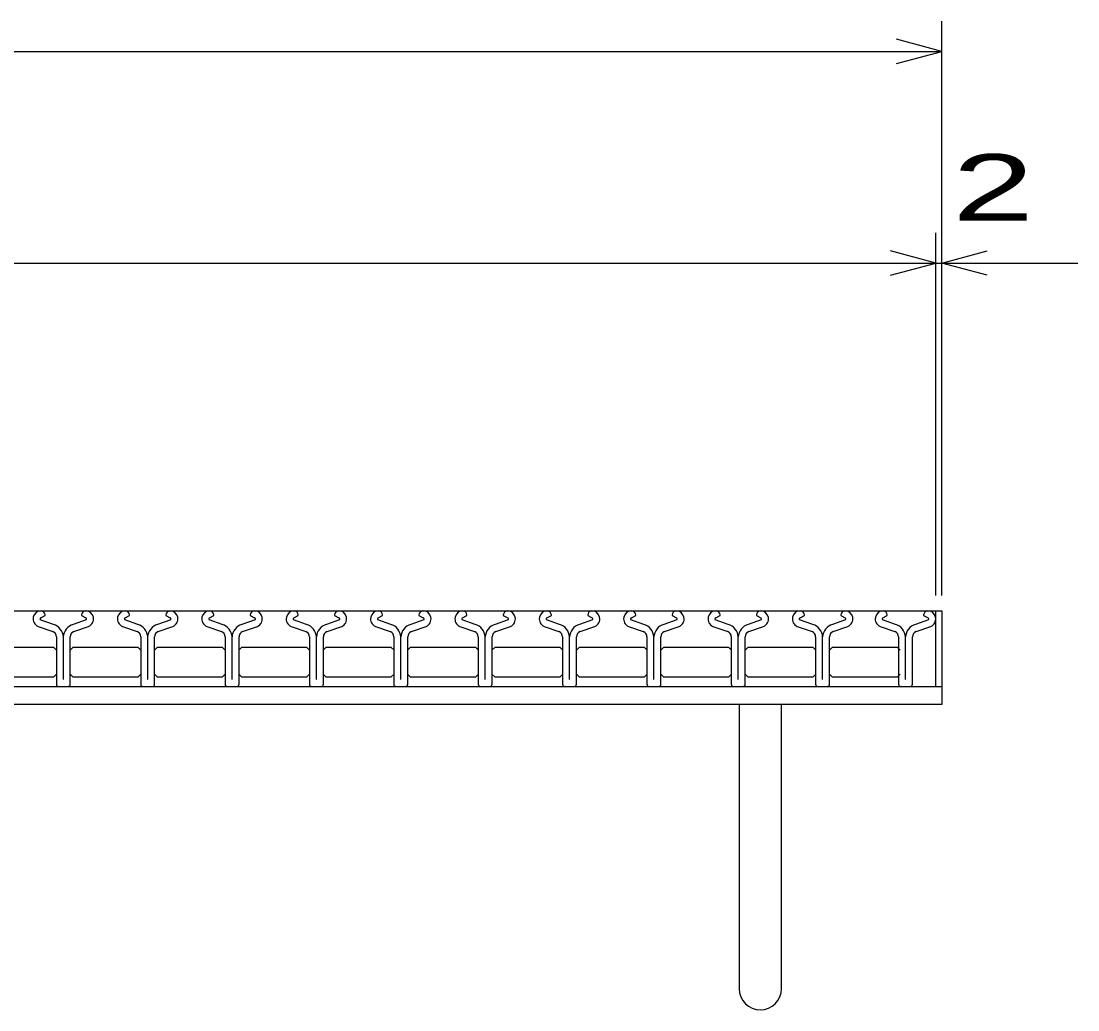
# Model space of a CAD drawing. Units: millimetres, scale not verified. Extents: x -1820 to 1724, y -1285 to 1059.
# Drawn here: x -732.5 to -383, y -619 to -292 of the extents above; entities that cross this region are included whole.
import ezdxf
from ezdxf.enums import TextEntityAlignment as Align

# ---------------------------------------------------------------- set-up
doc = ezdxf.new("R2010")
doc.units = ezdxf.units.MM
doc.header["$LTSCALE"] = 10
for name, color, linetype, lineweight in [('16', 3, 'Continuous', 25), ('19', 6, 'Continuous', 25), ('22', 2, 'Continuous', 25)]:
    doc.layers.add(name, color=color, linetype=linetype, lineweight=lineweight)
doc.styles.add('ベクトル', font='')
doc.styles.get('ベクトル').set_extended_font_data('ベクトル')

msp = doc.modelspace()

# ---------------------------------------------------------------- linework, layer by layer
at = {"layer": '16'}
for p, q in [((-1426, -487), (-430, -487)), ((-725.96, -489.31), (-724.52, -488.61)), ((-724.52, -488.61), (-724.52, -488.38)), ((-712.5, -488.38), (-712.5, -488.61)), ((-712.5, -488.61), (-711.06, -489.31)), ((-698.06, -489.31), (-696.62, -488.61)), ((-696.62, -488.61), (-696.62, -488.38)), ((-684.6, -488.38), (-684.6, -488.61)), ((-684.6, -488.61), (-683.16, -489.31)), ((-670.16, -489.31), (-668.72, -488.61)), ((-668.72, -488.61), (-668.72, -488.38)), ((-656.7, -488.38), (-656.7, -488.61)), ((-656.7, -488.61), (-655.26, -489.31)), ((-642.26, -489.31), (-640.82, -488.61)), ((-640.82, -488.61), (-640.82, -488.38)), ((-628.8, -488.38), (-628.8, -488.61)), ((-628.8, -488.61), (-627.36, -489.31)), ((-614.36, -489.31), (-612.92, -488.61)), ((-612.92, -488.61), (-612.92, -488.38)), ((-600.9, -488.38), (-600.9, -488.61)), ((-600.9, -488.61), (-599.46, -489.31)), ((-586.46, -489.31), (-585.02, -488.61)), ((-585.02, -488.61), (-585.02, -488.38)), ((-573, -488.38), (-573, -488.61)), ((-573, -488.61), (-571.56, -489.31)), ((-558.56, -489.31), (-557.12, -488.61)), ((-557.12, -488.61), (-557.12, -488.38)), ((-545.1, -488.38), (-545.1, -488.61)), ((-545.1, -488.61), (-543.66, -489.31)), ((-530.66, -489.31), (-529.22, -488.61)), ((-529.22, -488.61), (-529.22, -488.38)), ((-517.2, -488.38), (-517.2, -488.61)), ((-517.2, -488.61), (-515.76, -489.31)), ((-502.76, -489.31), (-501.32, -488.61)), ((-501.32, -488.61), (-501.32, -488.38)), ((-489.3, -488.38), (-489.3, -488.61)), ((-489.3, -488.61), (-487.86, -489.31)), ((-474.86, -489.31), (-473.42, -488.61)), ((-473.42, -488.61), (-473.42, -488.38)), ((-461.4, -488.38), (-461.4, -488.61)), ((-461.4, -488.61), (-459.96, -489.31)), ((-447.46, -489.31), (-446.02, -488.61)), ((-446.02, -488.61), (-446.02, -488.38)), ((-434, -488.38), (-434, -488.61)), ((-434, -488.61), (-432.56, -489.31)), ((-430, -512), (-430, -487)), ((-726.88, -492.18), (-722.01, -493.89)), ((-721.8, -491.53), (-726.12, -490.01)), ((-710.9, -490.01), (-715.22, -491.53)), ((-715.01, -493.89), (-710.14, -492.18)), ((-698.98, -492.18), (-694.11, -493.89)), ((-693.9, -491.53), (-698.22, -490.01)), ((-683, -490.01), (-687.32, -491.53)), ((-687.11, -493.89), (-682.24, -492.18)), ((-671.08, -492.18), (-666.21, -493.89)), ((-666, -491.53), (-670.32, -490.01)), ((-655.1, -490.01), (-659.42, -491.53)), ((-659.21, -493.89), (-654.34, -492.18)), ((-643.18, -492.18), (-638.31, -493.89)), ((-638.1, -491.53), (-642.42, -490.01)), ((-627.2, -490.01), (-631.52, -491.53)), ((-631.31, -493.89), (-626.44, -492.18)), ((-615.28, -492.18), (-610.41, -493.89)), ((-610.2, -491.53), (-614.52, -490.01)), ((-599.3, -490.01), (-603.62, -491.53)), ((-603.41, -493.89), (-598.54, -492.18)), ((-587.38, -492.18), (-582.51, -493.89)), ((-582.3, -491.53), (-586.62, -490.01)), ((-571.4, -490.01), (-575.72, -491.53)), ((-575.51, -493.89), (-570.64, -492.18)), ((-559.48, -492.18), (-554.61, -493.89)), ((-554.4, -491.53), (-558.72, -490.01)), ((-543.5, -490.01), (-547.82, -491.53)), ((-547.61, -493.89), (-542.74, -492.18)), ((-531.58, -492.18), (-526.71, -493.89)), ((-526.5, -491.53), (-530.82, -490.01)), ((-515.6, -490.01), (-519.92, -491.53)), ((-519.71, -493.89), (-514.84, -492.18)), ((-503.68, -492.18), (-498.81, -493.89)), ((-498.6, -491.53), (-502.92, -490.01)), ((-487.7, -490.01), (-492.02, -491.53)), ((-491.81, -493.89), (-486.94, -492.18)), ((-475.78, -492.18), (-470.91, -493.89)), ((-470.7, -491.53), (-475.02, -490.01)), ((-459.8, -490.01), (-464.12, -491.53)), ((-463.91, -493.89), (-459.04, -492.18)), ((-448.38, -492.18), (-443.51, -493.89)), ((-443.3, -491.53), (-447.62, -490.01)), ((-432.4, -490.01), (-436.72, -491.53)), ((-436.51, -493.89), (-431.64, -492.18)), ((-720.81, -495.59), (-720.81, -511.31)), ((-718.5, -509.71), (-718.5, -495.64)), ((-716.21, -511.31), (-716.21, -495.59)), ((-692.91, -495.59), (-692.91, -511.31)), ((-690.6, -509.71), (-690.6, -495.64)), ((-688.31, -511.31), (-688.31, -495.59)), ((-665.01, -495.59), (-665.01, -511.31)), ((-662.7, -509.71), (-662.7, -495.64)), ((-660.41, -511.31), (-660.41, -495.59)), ((-637.11, -495.59), (-637.11, -511.31)), ((-634.8, -509.71), (-634.8, -495.64)), ((-632.51, -511.31), (-632.51, -495.59)), ((-609.21, -495.59), (-609.21, -511.31)), ((-606.9, -509.71), (-606.9, -495.64)), ((-604.61, -511.31), (-604.61, -495.59)), ((-581.31, -495.59), (-581.31, -511.31)), ((-579, -509.71), (-579, -495.64)), ((-576.71, -511.31), (-576.71, -495.59)), ((-553.41, -495.59), (-553.41, -511.31)), ((-551.1, -509.71), (-551.1, -495.64)), ((-548.81, -511.31), (-548.81, -495.59)), ((-525.51, -495.59), (-525.51, -511.31)), ((-523.2, -509.71), (-523.2, -495.64)), ((-520.91, -511.31), (-520.91, -495.59)), ((-497.61, -495.59), (-497.61, -511.31)), ((-495.3, -509.71), (-495.3, -495.64)), ((-493.01, -511.31), (-493.01, -495.59)), ((-469.71, -495.59), (-469.71, -511.31)), ((-467.4, -509.71), (-467.4, -495.64)), ((-465.11, -511.31), (-465.11, -495.59)), ((-442.31, -495.59), (-442.31, -511.31)), ((-440, -509.71), (-440, -495.64)), ((-437.71, -511.31), (-437.71, -495.59)), ((-743.15, -499), (-721.75, -499)), ((-721.75, -499), (-720.75, -500)), ((-716.25, -500), (-715.25, -499)), ((-715.25, -499), (-693.85, -499)), ((-693.85, -499), (-692.85, -500)), ((-688.35, -500), (-687.35, -499)), ((-687.35, -499), (-665.95, -499)), ((-665.95, -499), (-664.95, -500)), ((-660.45, -500), (-659.45, -499)), ((-659.45, -499), (-638.05, -499)), ((-638.05, -499), (-637.05, -500)), ((-632.55, -500), (-631.55, -499)), ((-631.55, -499), (-610.15, -499)), ((-610.15, -499), (-609.15, -500)), ((-604.65, -500), (-603.65, -499)), ((-603.65, -499), (-582.25, -499)), ((-582.25, -499), (-581.25, -500)), ((-576.75, -500), (-575.75, -499)), ((-575.75, -499), (-554.35, -499)), ((-554.35, -499), (-553.35, -500)), ((-548.85, -500), (-547.85, -499)), ((-547.85, -499), (-526.45, -499)), ((-526.45, -499), (-525.45, -500)), ((-520.95, -500), (-519.95, -499)), ((-519.95, -499), (-498.55, -499)), ((-498.55, -499), (-497.55, -500)), ((-493.05, -500), (-492.05, -499)), ((-492.05, -499), (-470.65, -499)), ((-470.65, -499), (-469.65, -500)), ((-465.15, -500), (-464.15, -499)), ((-464.15, -499), (-442.75, -499)), ((-442.75, -499), (-441.75, -500)), ((-721.75, -509), (-743.15, -509)), ((-720.75, -508), (-721.75, -509)), ((-715.25, -509), (-716.25, -508)), ((-693.85, -509), (-715.25, -509)), ((-692.85, -508), (-693.85, -509)), ((-687.35, -509), (-688.35, -508)), ((-665.95, -509), (-687.35, -509)), ((-664.95, -508), (-665.95, -509)), ((-659.45, -509), (-660.45, -508)), ((-638.05, -509), (-659.45, -509)), ((-637.05, -508), (-638.05, -509)), ((-631.55, -509), (-632.55, -508)), ((-610.15, -509), (-631.55, -509)), ((-609.15, -508), (-610.15, -509)), ((-603.65, -509), (-604.65, -508)), ((-582.25, -509), (-603.65, -509)), ((-581.25, -508), (-582.25, -509)), ((-575.75, -509), (-576.75, -508)), ((-554.35, -509), (-575.75, -509)), ((-553.35, -508), (-554.35, -509)), ((-547.85, -509), (-548.85, -508)), ((-526.45, -509), (-547.85, -509)), ((-525.45, -508), (-526.45, -509)), ((-519.95, -509), (-520.95, -508)), ((-498.55, -509), (-519.95, -509)), ((-497.55, -508), (-498.55, -509)), ((-492.05, -509), (-493.05, -508)), ((-470.65, -509), (-492.05, -509)), ((-469.65, -508), (-470.65, -509)), ((-464.15, -509), (-465.15, -508)), ((-442.75, -509), (-464.15, -509)), ((-441.75, -508), (-442.75, -509)), ((-1426, -512), (-430, -512)), ((-720.11, -512.01), (-716.91, -512.01)), ((-692.21, -512.01), (-689.01, -512.01)), ((-664.31, -512.01), (-661.11, -512.01)), ((-636.41, -512.01), (-633.21, -512.01)), ((-608.51, -512.01), (-605.31, -512.01)), ((-580.61, -512.01), (-577.41, -512.01)), ((-552.71, -512.01), (-549.51, -512.01)), ((-524.81, -512.01), (-521.61, -512.01)), ((-496.91, -512.01), (-493.71, -512.01)), ((-469.01, -512.01), (-465.81, -512.01)), ((-441.61, -512.01), (-438.41, -512.01))]:
    msp.add_line(p, q, dxfattribs=at)
for centre, radius, start, end in [((-725.81, -489.7), 2.7, 90.98, 246.68), ((-725.97, -488.45), 1.45, 2.5, 85.55), ((-711.05, -488.45), 1.45, 94.45, 177.5), ((-711.21, -489.7), 2.7, 293.32, 89.02), ((-697.91, -489.7), 2.7, 90.98, 246.68), ((-698.07, -488.45), 1.45, 2.5, 85.55), ((-683.15, -488.45), 1.45, 94.45, 177.5), ((-683.31, -489.7), 2.7, 293.32, 89.02), ((-670.01, -489.7), 2.7, 90.98, 246.68), ((-670.17, -488.45), 1.45, 2.5, 85.55), ((-655.25, -488.45), 1.45, 94.45, 177.5), ((-655.41, -489.7), 2.7, 293.32, 89.02), ((-642.11, -489.7), 2.7, 90.98, 246.68), ((-642.27, -488.45), 1.45, 2.5, 85.55), ((-627.35, -488.45), 1.45, 94.45, 177.5), ((-627.51, -489.7), 2.7, 293.32, 89.02), ((-614.21, -489.7), 2.7, 90.98, 246.68), ((-614.37, -488.45), 1.45, 2.5, 85.55), ((-599.45, -488.45), 1.45, 94.45, 177.5), ((-599.61, -489.7), 2.7, 293.32, 89.02), ((-586.31, -489.7), 2.7, 90.98, 246.68), ((-586.47, -488.45), 1.45, 2.5, 85.55), ((-571.55, -488.45), 1.45, 94.45, 177.5), ((-571.71, -489.7), 2.7, 293.32, 89.02), ((-558.41, -489.7), 2.7, 90.98, 246.68), ((-558.57, -488.45), 1.45, 2.5, 85.55), ((-543.65, -488.45), 1.45, 94.45, 177.5), ((-543.81, -489.7), 2.7, 293.32, 89.02), ((-530.51, -489.7), 2.7, 90.98, 246.68), ((-530.67, -488.45), 1.45, 2.5, 85.55), ((-515.75, -488.45), 1.45, 94.45, 177.5), ((-515.91, -489.7), 2.7, 293.32, 89.02), ((-502.61, -489.7), 2.7, 90.98, 246.68), ((-502.77, -488.45), 1.45, 2.5, 85.55), ((-487.85, -488.45), 1.45, 94.45, 177.5), ((-488.01, -489.7), 2.7, 293.32, 89.02), ((-474.71, -489.7), 2.7, 90.98, 246.68), ((-474.87, -488.45), 1.45, 2.5, 85.55), ((-459.95, -488.45), 1.45, 94.45, 177.5), ((-460.11, -489.7), 2.7, 293.32, 89.02), ((-447.31, -489.7), 2.7, 90.98, 246.68), ((-447.47, -488.45), 1.45, 2.5, 85.55), ((-432.55, -488.45), 1.45, 94.45, 177.5), ((-432.71, -489.7), 2.7, 293.32, 89.02), ((-725.79, -489.72), 0.44, 111.91, 222.33), ((-723.09, -495.94), 4.6, 3.78, 73.7), ((-713.93, -495.94), 4.6, 106.3, 176.22), ((-711.23, -489.72), 0.44, 317.67, 68.09), ((-697.89, -489.72), 0.44, 111.91, 222.33), ((-695.19, -495.94), 4.6, 3.78, 73.7), ((-686.03, -495.94), 4.6, 106.3, 176.22), ((-683.33, -489.72), 0.44, 317.67, 68.09), ((-669.99, -489.72), 0.44, 111.91, 222.33), ((-667.29, -495.94), 4.6, 3.78, 73.7), ((-658.13, -495.94), 4.6, 106.3, 176.22), ((-655.43, -489.72), 0.44, 317.67, 68.09), ((-642.09, -489.72), 0.44, 111.91, 222.33), ((-639.39, -495.94), 4.6, 3.78, 73.7), ((-630.23, -495.94), 4.6, 106.3, 176.22), ((-627.53, -489.72), 0.44, 317.67, 68.09), ((-614.19, -489.72), 0.44, 111.91, 222.33), ((-611.49, -495.94), 4.6, 3.78, 73.7), ((-602.33, -495.94), 4.6, 106.3, 176.22), ((-599.63, -489.72), 0.44, 317.67, 68.09), ((-586.29, -489.72), 0.44, 111.91, 222.33), ((-583.59, -495.94), 4.6, 3.78, 73.7), ((-574.43, -495.94), 4.6, 106.3, 176.22), ((-571.73, -489.72), 0.44, 317.67, 68.09), ((-558.39, -489.72), 0.44, 111.91, 222.33), ((-555.69, -495.94), 4.6, 3.78, 73.7), ((-546.53, -495.94), 4.6, 106.3, 176.22), ((-543.83, -489.72), 0.44, 317.67, 68.09), ((-530.49, -489.72), 0.44, 111.91, 222.33), ((-527.79, -495.94), 4.6, 3.78, 73.7), ((-518.63, -495.94), 4.6, 106.3, 176.22), ((-515.93, -489.72), 0.44, 317.67, 68.09), ((-502.59, -489.72), 0.44, 111.91, 222.33), ((-499.89, -495.94), 4.6, 3.78, 73.7), ((-490.73, -495.94), 4.6, 106.3, 176.22), ((-488.03, -489.72), 0.44, 317.67, 68.09), ((-474.69, -489.72), 0.44, 111.91, 222.33), ((-471.99, -495.94), 4.6, 3.78, 73.7), ((-462.83, -495.94), 4.6, 106.3, 176.22), ((-460.13, -489.72), 0.44, 317.67, 68.09), ((-447.29, -489.72), 0.44, 111.91, 222.33), ((-444.59, -495.94), 4.6, 3.78, 73.7), ((-435.43, -495.94), 4.6, 106.3, 176.22), ((-432.73, -489.72), 0.44, 317.67, 68.09), ((-722.61, -495.59), 1.8, 0, 70.58), ((-714.41, -495.59), 1.8, 109.42, 180), ((-694.71, -495.59), 1.8, 0, 70.58), ((-686.51, -495.59), 1.8, 109.42, 180), ((-666.81, -495.59), 1.8, 0, 70.58), ((-658.61, -495.59), 1.8, 109.42, 180), ((-638.91, -495.59), 1.8, 0, 70.58), ((-630.71, -495.59), 1.8, 109.42, 180), ((-611.01, -495.59), 1.8, 0, 70.58), ((-602.81, -495.59), 1.8, 109.42, 180), ((-583.11, -495.59), 1.8, 0, 70.58), ((-574.91, -495.59), 1.8, 109.42, 180), ((-555.21, -495.59), 1.8, 0, 70.58), ((-547.01, -495.59), 1.8, 109.42, 180), ((-527.31, -495.59), 1.8, 0, 70.58), ((-519.11, -495.59), 1.8, 109.42, 180), ((-499.41, -495.59), 1.8, 0, 70.58), ((-491.21, -495.59), 1.8, 109.42, 180), ((-471.51, -495.59), 1.8, 0, 70.58), ((-463.31, -495.59), 1.8, 109.42, 180), ((-444.11, -495.59), 1.8, 0, 70.58), ((-435.91, -495.59), 1.8, 109.42, 180), ((-720.11, -511.31), 0.7, 180, 270), ((-716.91, -511.31), 0.7, 270, 0), ((-692.21, -511.31), 0.7, 180, 270), ((-689.01, -511.31), 0.7, 270, 0), ((-664.31, -511.31), 0.7, 180, 270), ((-661.11, -511.31), 0.7, 270, 0), ((-636.41, -511.31), 0.7, 180, 270), ((-633.21, -511.31), 0.7, 270, 0), ((-608.51, -511.31), 0.7, 180, 270), ((-605.31, -511.31), 0.7, 270, 0), ((-580.61, -511.31), 0.7, 180, 270), ((-577.41, -511.31), 0.7, 270, 0), ((-552.71, -511.31), 0.7, 180, 270), ((-549.51, -511.31), 0.7, 270, 0), ((-524.81, -511.31), 0.7, 180, 270), ((-521.61, -511.31), 0.7, 270, 0), ((-496.91, -511.31), 0.7, 180, 270), ((-493.71, -511.31), 0.7, 270, 0), ((-469.01, -511.31), 0.7, 180, 270), ((-465.81, -511.31), 0.7, 270, 0), ((-441.61, -511.31), 0.7, 180, 270), ((-438.41, -511.31), 0.7, 270, 0)]:
    msp.add_arc(centre, radius, start, end, dxfattribs=at)
at = {"layer": '19'}
for p, q in [((-430, -487), (-428, -487)), ((-428, -487), (-428, -512)), ((-1428, -512), (-428, -512)), ((-428, -512), (-428, -518)), ((-428, -518), (-1428, -518)), ((-495, -518), (-495, -612)), ((-481, -612), (-481, -518))]:
    msp.add_line(p, q, dxfattribs=at)
msp.add_arc((-488, -612), 7, 180, 0, dxfattribs=at)
at = {"layer": '22', "color": 4}
for p, q in [((-428, -482), (-428, -292)), ((-428, -302), (-443, -298)), ((-1428, -302), (-428, -302)), ((-443, -306), (-428, -302)), ((-430, -482), (-430, -362)), ((-428, -482), (-428, -362)), ((-430, -372), (-445, -368)), ((-428, -372), (-413, -368)), ((-1426, -372), (-430, -372)), ((-445, -376), (-430, -372)), ((-430, -372), (-428, -372)), ((-413, -376), (-428, -372)), ((-428, -372), (-383, -372))]:
    msp.add_line(p, q, dxfattribs=at)

# ---------------------------------------------------------------- texts
at = {"layer": '22', "style": 'ベクトル', "width": 1.65}
msp.add_text(' 2 ', height=21.99, dxfattribs=at).set_placement((-438, -347), align=Align.MIDDLE_LEFT)

doc.saveas('drawing.dxf')
